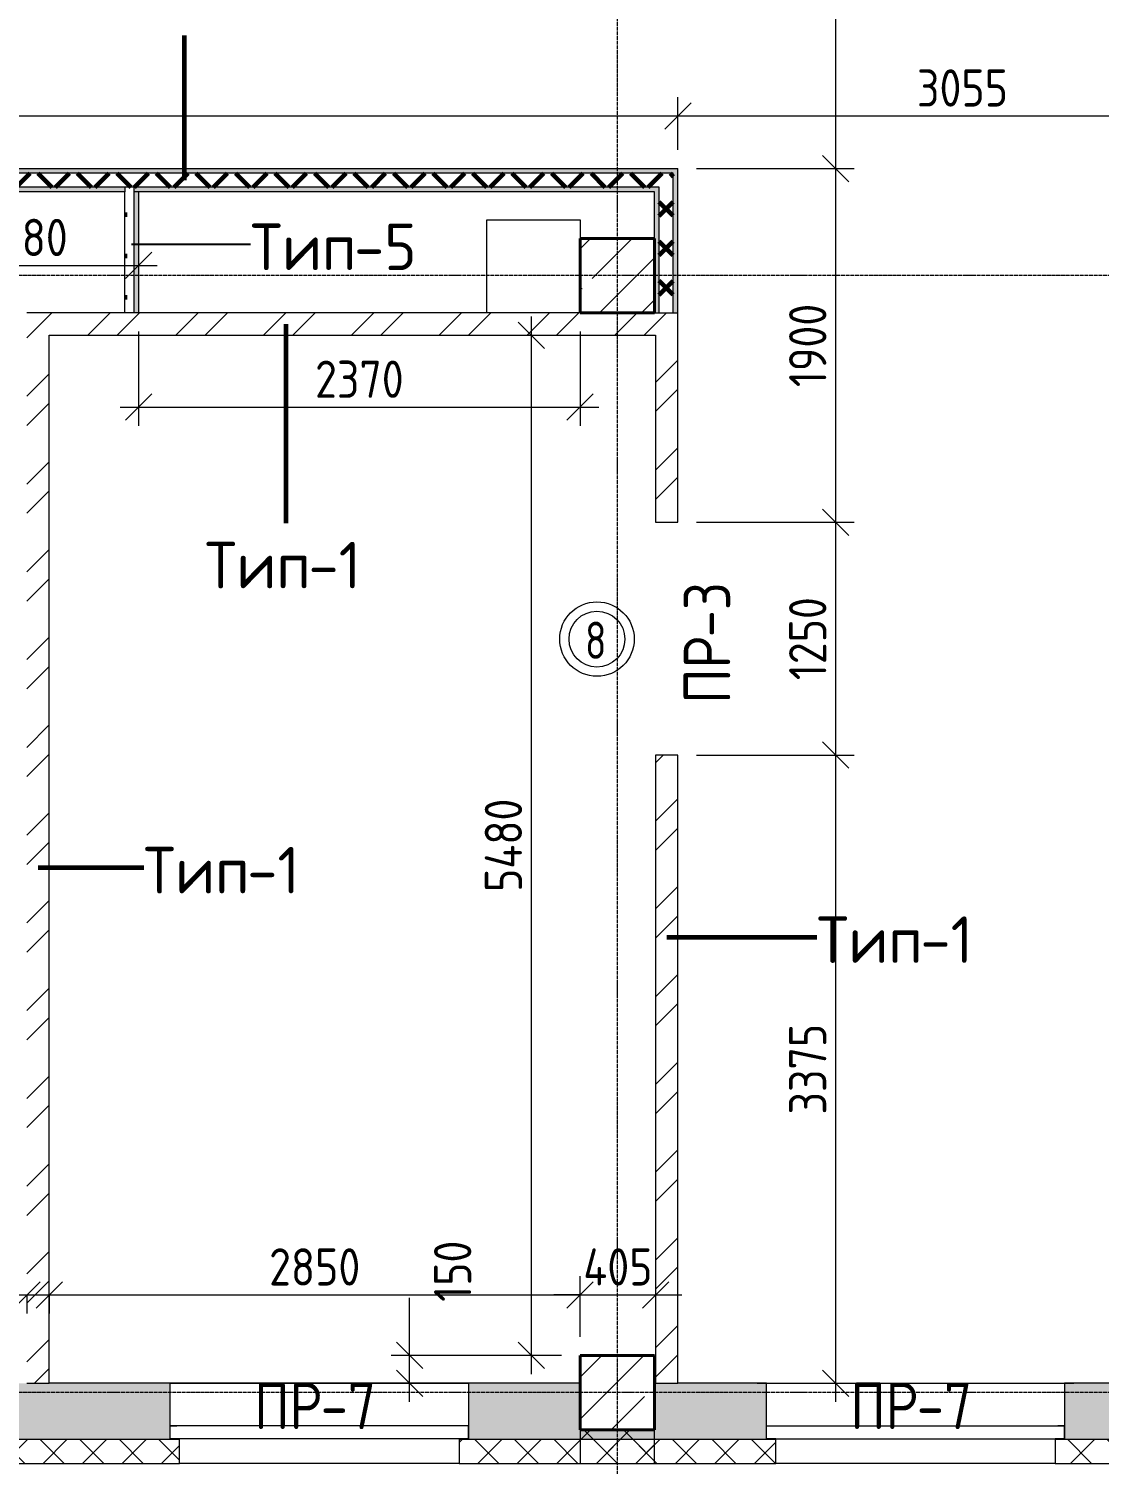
# Model space of a CAD drawing. Header units: millimetres. Extents: x -60946 to 138510, y -262288 to 24501.
# Drawn here: x 18649 to 24396, y -206008 to -198297 of the extents above; entities that cross this region are included whole.
import ezdxf

# ---------------------------------------------------------------- set-up
doc = ezdxf.new("R2010")
doc.units = ezdxf.units.MM
doc.linetypes.add('ADSK_Линия сетки', pattern=[25, 20, -2.5, 0, -2.5])
for name, color, linetype, lineweight in [('0) 1 вып перегородка', 7, 'Continuous', 60), ('2)Тип-2', 3, 'Continuous', 60), ('2)Тип-5', 1, 'Continuous', 60), ('_ Окна', 7, 'Continuous', 18), ('Марки', 7, 'Continuous', 20), ('Марки дверей', 7, 'Continuous', 20), ('Несущие колонны', 7, 'Continuous', 18), ('Окна', 7, 'Continuous', 9), ('Оси', 7, 'Continuous', 9), ('Перекрытие', 7, 'Continuous', 18), ('Размеры', 7, 'Continuous', 9), ('Стены внутренние', 7, 'Continuous', 18), ('Стены наружные', 7, 'Continuous', 18), ('Стены штриховка', 7, 'Continuous', 9)]:
    doc.layers.add(name, color=color, linetype=linetype, lineweight=lineweight)
doc.styles.add('GOST Common_2', font='', dxfattribs={"width": 0.9, "height": 250})
doc.styles.add('GOST Common_3', font='', dxfattribs={"width": 0.9, "height": 200})
doc.styles.add('GOST Common_4', font='', dxfattribs={"height": 250})
doc.styles.add('GOST Common_B', font='', dxfattribs={"width": 0.8, "height": 200})
doc.styles.get('GOST Common_2').set_extended_font_data('GOST Common')
doc.styles.get('GOST Common_3').set_extended_font_data('GOST Common')
doc.styles.get('GOST Common_4').set_extended_font_data('GOST Common')
doc.styles.get('GOST Common_B').set_extended_font_data('GOST Common', bold=True)
doc.dimstyles.new('ADSK_Основной_2_0', dxfattribs={"dimscale": 304.8, "dimtxt": 201.142999, "dimasz": 0.463911, "dimexe": 0.328084, "dimexo": 0.328084, "dimgap": 0.164042, "dimtad": 1, "dimdec": 3, "dimrnd": 0.001, "dimdsep": 46, "dimtxsty": 'GOST Common_3', "dimblk1": 'OBLIQUE', "dimblk2": 'OBLIQUE', "dimsah": 1, "dimcen": 0.09, "dimdle": 0.328084, "dimazin": 2, "dimtfac": 1, "dimtdec": 4, "dimtix": 1, "dimtmove": 0, "dimatfit": 3, "dimfxl": 1, "dimtvp": 1, "dimtolj": 1, "dimtzin": 0, "dimlwd": 20, "dimlwe": 20, "dimarcsym": 2})
doc.dimstyles.new('ADSK_Основной_2_0_2', dxfattribs={"dimscale": 304.8, "dimtxt": 201.142999, "dimasz": 0.463911, "dimexe": 0.328084, "dimexo": 0.328084, "dimgap": 0.164042, "dimtad": 1, "dimdec": 3, "dimrnd": 0.001, "dimdsep": 46, "dimtxsty": 'GOST Common_3', "dimblk1": 'OBLIQUE', "dimblk2": 'OBLIQUE', "dimsah": 1, "dimcen": 0.09, "dimdle": 0.328084, "dimazin": 2, "dimtfac": 1, "dimtdec": 4, "dimtix": 1, "dimtmove": 0, "dimatfit": 3, "dimfxl": 1, "dimtvp": 1, "dimtolj": 1, "dimtzin": 0, "dimlwd": 20, "dimlwe": 20, "dimarcsym": 2})
pattern_1 = [(45, (9.36, -198628.46), (-224.5064, 224.5064), []), (45, (233.87, -198628.46), (-224.5064, 224.5064), [396.875, -79.375, 3.353, -76.022])]
pattern_2 = [(45, (9.36, -198628.46), (-106.066, 106.066), []), (135, (9.36, -198628.46), (-106.066, -106.066), [])]
pattern_3 = [(45, (9.36, -198628.46), (-235.7317, 235.7317), []), (45, (166.5, -198628.46), (-235.7317, 235.7317), [])]

# ---------------------------------------------------------------- blocks, each defined once
blk = doc.blocks.new('ADSK_КолоннаЖБ_Прямоугольная - 400x400 мм-1807143-Кладочный план 4-го этажа')
at = {"layer": 'Несущие колонны', "lineweight": 40}
for p, q in [((-200, 200), (200, 200)), ((-200, -200), (-200, 200)), ((200, 200), (200, -200)), ((200, -200), (-200, -200))]:
    blk.add_line(p, q, dxfattribs=at)
blk = doc.blocks.new('ОКНО L03 _2СТ_RS - ОК-5_1600х2000h-3556615-Кладочный план 4-го этажа')
at = {"layer": '_ Окна'}
for p, q in [((-838.1, 149), (761.9, 149)), ((-838.1, 149), (-838.1, 79)), ((-838.1, 149), (-833.1, 149)), ((-838.1, 79), (761.9, 79)), ((-838.1, 79), (-803.1, 79)), ((-818.1, 149), (-38.1, 149)), ((-818.1, 79), (-38.1, 79)), ((-38.1, 149), (741.9, 149)), ((-38.1, 79), (741.9, 79)), ((761.9, 79), (726.9, 79)), ((761.9, 149), (756.9, 149)), ((761.9, 149), (761.9, 79))]:
    blk.add_line(p, q, dxfattribs=at)
at = {"layer": 'Окна'}
blk.add_line((-888.1, -150), (811.9, -150), dxfattribs=at)
blk = doc.blocks.new('ОКНО L03 _2СТ_RS - ОК-5_1600х2000h-3556607-Кладочный план 4-го этажа')
at = {"layer": '_ Окна'}
for p, q in [((-838.1, -79), (761.9, -79)), ((-838.1, -149), (-838.1, -79)), ((-838.1, -79), (-803.1, -79)), ((-838.1, -149), (761.9, -149)), ((-838.1, -149), (-833.1, -149)), ((-818.1, -79), (-38.1, -79)), ((-818.1, -149), (-38.1, -149)), ((-38.1, -79), (741.9, -79)), ((-38.1, -149), (741.9, -149)), ((761.9, -79), (726.9, -79)), ((761.9, -149), (756.9, -149)), ((761.9, -149), (761.9, -79))]:
    blk.add_line(p, q, dxfattribs=at)
at = {"layer": 'Окна'}
blk.add_line((-888.1, 150), (811.9, 150), dxfattribs=at)
blk = doc.blocks.new('_Oblique')
at = {"color": 0, "linetype": 'ByBlock', "lineweight": -2}
blk.add_line((-0.5, -0.5), (0.5, 0.5), dxfattribs=at)
blk = doc.blocks.new('*D6056')
at = {"layer": 'Defpoints', "color": 0, "transparency": 16777216}
for p in [(22134.4, -202198.5), (22981.1, -202198.5), (22881.1, -205573.5)]:
    blk.add_point(p, dxfattribs=at)
at = {"layer": 'Размеры', "color": 0, "lineweight": 20, "transparency": 16777216}
for p, q in [((22981.1, -205673.5), (22981.1, -202098.5)), ((22234.4, -202198.5), (23081.1, -202198.5)), ((22981.1, -205573.5), (23081.1, -205573.5))]:
    blk.add_line(p, q, dxfattribs=at)
at = {"layer": 'Размеры', "color": 0, "lineweight": 20, "transparency": 16777216, "xscale": 141.4, "yscale": 141.4, "zscale": 141.4}
for p, rotation in [((22981.1, -202198.5), 90), ((22981.1, -205573.5), 270)]:
    blk.add_blockref('_Oblique', p, dxfattribs=dict(at, rotation=rotation))
at = {"layer": 'Размеры', "color": 0, "lineweight": 9, "transparency": 16777216, "insert": (22831.1, -203886), "char_height": 200, "width": 605.475, "attachment_point": 5, "rotation": 90, "style": 'GOST Common_3'}
blk.add_mtext('\\A1;3375', dxfattribs=at)
blk = doc.blocks.new('*D6057')
at = {"layer": 'Defpoints', "color": 0, "transparency": 16777216}
for p in [(22134.4, -200948.5), (22981.1, -200948.5), (22134.4, -202198.5)]:
    blk.add_point(p, dxfattribs=at)
at = {"layer": 'Размеры', "color": 0, "lineweight": 20, "transparency": 16777216}
for p, q in [((22981.1, -202298.5), (22981.1, -200848.5)), ((22234.4, -200948.5), (23081.1, -200948.5)), ((22234.4, -202198.5), (23081.1, -202198.5))]:
    blk.add_line(p, q, dxfattribs=at)
at = {"layer": 'Размеры', "color": 0, "lineweight": 20, "transparency": 16777216, "xscale": 141.4, "yscale": 141.4, "zscale": 141.4}
for p, rotation in [((22981.1, -200948.5), 90), ((22981.1, -202198.5), 270)]:
    blk.add_blockref('_Oblique', p, dxfattribs=dict(at, rotation=rotation))
at = {"layer": 'Размеры', "color": 0, "lineweight": 9, "transparency": 16777216, "insert": (22831.1, -201573.5), "char_height": 200, "width": 560.473, "attachment_point": 5, "rotation": 90, "style": 'GOST Common_3'}
blk.add_mtext('\\A1;1250', dxfattribs=at)
blk = doc.blocks.new('*D6058')
at = {"layer": 'Defpoints', "color": 0, "transparency": 16777216}
for p in [(22134.4, -199048.5), (22981.1, -199048.5), (22134.4, -200948.5)]:
    blk.add_point(p, dxfattribs=at)
at = {"layer": 'Размеры', "color": 0, "lineweight": 20, "transparency": 16777216}
for p, q in [((22981.1, -201048.5), (22981.1, -198948.5)), ((22234.4, -199048.5), (23081.1, -199048.5)), ((22234.4, -200948.5), (23081.1, -200948.5))]:
    blk.add_line(p, q, dxfattribs=at)
at = {"layer": 'Размеры', "color": 0, "lineweight": 20, "transparency": 16777216, "xscale": 141.4, "yscale": 141.4, "zscale": 141.4}
for p, rotation in [((22981.1, -199048.5), 90), ((22981.1, -200948.5), 270)]:
    blk.add_blockref('_Oblique', p, dxfattribs=dict(at, rotation=rotation))
at = {"layer": 'Размеры', "color": 0, "lineweight": 9, "transparency": 16777216, "insert": (22831.1, -199998.5), "char_height": 200, "width": 560.473, "attachment_point": 5, "rotation": 90, "style": 'GOST Common_3'}
blk.add_mtext('\\A1;1900', dxfattribs=at)
blk = doc.blocks.new('*D6059')
at = {"layer": 'Defpoints', "color": 0, "transparency": 16777216}
for p in [(22559.4, -195798.5), (22981.1, -195798.5), (22134.4, -199048.5)]:
    blk.add_point(p, dxfattribs=at)
at = {"layer": 'Размеры', "color": 0, "lineweight": 20, "transparency": 16777216}
for p, q in [((22981.1, -199148.5), (22981.1, -195698.5)), ((22659.4, -195798.5), (23081.1, -195798.5)), ((22234.4, -199048.5), (23081.1, -199048.5))]:
    blk.add_line(p, q, dxfattribs=at)
at = {"layer": 'Размеры', "color": 0, "lineweight": 20, "transparency": 16777216, "xscale": 141.4, "yscale": 141.4, "zscale": 141.4}
for p, rotation in [((22981.1, -195798.5), 90), ((22981.1, -199048.5), 270)]:
    blk.add_blockref('_Oblique', p, dxfattribs=dict(at, rotation=rotation))
at = {"layer": 'Размеры', "color": 0, "lineweight": 9, "transparency": 16777216, "insert": (22831.1, -197423.5), "char_height": 200, "width": 605.475, "attachment_point": 5, "rotation": 90, "style": 'GOST Common_3'}
blk.add_mtext('\\A1;3250', dxfattribs=at)
blk = doc.blocks.new('*D6116')
at = {"layer": 'Defpoints', "color": 0, "transparency": 16777216}
for p in [(22134.4, -198765.3), (14134.4, -199048.5), (22134.4, -199048.5)]:
    blk.add_point(p, dxfattribs=at)
at = {"layer": 'Размеры', "color": 0, "lineweight": 20, "transparency": 16777216}
for p, q in [((14134.4, -198948.5), (14134.4, -198665.3)), ((22134.4, -198948.5), (22134.4, -198665.3)), ((14034.4, -198765.3), (22234.4, -198765.3))]:
    blk.add_line(p, q, dxfattribs=at)
at = {"layer": 'Размеры', "color": 0, "lineweight": 20, "transparency": 16777216, "xscale": 141.4, "yscale": 141.4, "zscale": 141.4, "rotation": 180}
blk.add_blockref('_Oblique', (14134.4, -198765.3), dxfattribs=at)
at = {"layer": 'Размеры', "color": 0, "lineweight": 20, "transparency": 16777216, "xscale": 141.4, "yscale": 141.4, "zscale": 141.4}
blk.add_blockref('_Oblique', (22134.4, -198765.3), dxfattribs=at)
at = {"layer": 'Размеры', "color": 0, "lineweight": 9, "transparency": 16777216, "insert": (18134.4, -198615.3), "char_height": 200, "width": 605.475, "attachment_point": 5, "style": 'GOST Common_3'}
blk.add_mtext('\\A1;8000', dxfattribs=at)
blk = doc.blocks.new('*D6117')
at = {"layer": 'Defpoints', "color": 0, "transparency": 16777216}
for p in [(25189.4, -198765.3), (22134.4, -199048.5), (25189.4, -199048.5)]:
    blk.add_point(p, dxfattribs=at)
at = {"layer": 'Размеры', "color": 0, "lineweight": 20, "transparency": 16777216}
for p, q in [((22134.4, -198948.5), (22134.4, -198665.3)), ((25189.4, -198948.5), (25189.4, -198665.3)), ((22034.4, -198765.3), (25289.4, -198765.3))]:
    blk.add_line(p, q, dxfattribs=at)
at = {"layer": 'Размеры', "color": 0, "lineweight": 20, "transparency": 16777216, "xscale": 141.4, "yscale": 141.4, "zscale": 141.4, "rotation": 180}
blk.add_blockref('_Oblique', (22134.4, -198765.3), dxfattribs=at)
at = {"layer": 'Размеры', "color": 0, "lineweight": 20, "transparency": 16777216, "xscale": 141.4, "yscale": 141.4, "zscale": 141.4}
blk.add_blockref('_Oblique', (25189.4, -198765.3), dxfattribs=at)
at = {"layer": 'Размеры', "color": 0, "lineweight": 9, "transparency": 16777216, "insert": (23661.9, -198615.3), "char_height": 200, "width": 605.475, "attachment_point": 5, "style": 'GOST Common_3'}
blk.add_mtext('\\A1;3055', dxfattribs=at)
blk = doc.blocks.new('*D6137')
at = {"layer": 'Defpoints', "color": 0, "transparency": 16777216}
for p in [(18759.4, -204998.4), (21609.4, -205098.4), (21609.4, -205423.5)]:
    blk.add_point(p, dxfattribs=at)
at = {"layer": 'Размеры', "color": 0, "lineweight": 20, "transparency": 16777216}
for p, q in [((21609.4, -205323.5), (21609.4, -204998.4)), ((18659.4, -205098.4), (21709.4, -205098.4)), ((18759.4, -205098.4), (18759.4, -205198.4))]:
    blk.add_line(p, q, dxfattribs=at)
at = {"layer": 'Размеры', "color": 0, "lineweight": 20, "transparency": 16777216, "xscale": 141.4, "yscale": 141.4, "zscale": 141.4, "rotation": 180}
blk.add_blockref('_Oblique', (18759.4, -205098.4), dxfattribs=at)
at = {"layer": 'Размеры', "color": 0, "lineweight": 20, "transparency": 16777216, "xscale": 141.4, "yscale": 141.4, "zscale": 141.4}
blk.add_blockref('_Oblique', (21609.4, -205098.4), dxfattribs=at)
at = {"layer": 'Размеры', "color": 0, "lineweight": 9, "transparency": 16777216, "insert": (20184.4, -204948.4), "char_height": 200, "width": 605.475, "attachment_point": 5, "style": 'GOST Common_3'}
blk.add_mtext('\\A1;2850', dxfattribs=at)
blk = doc.blocks.new('*D6138')
at = {"layer": 'Defpoints', "color": 0, "transparency": 16777216}
for p in [(22014.4, -204998.4), (22014.4, -205098.4), (21609.4, -205423.5)]:
    blk.add_point(p, dxfattribs=at)
at = {"layer": 'Размеры', "color": 0, "lineweight": 20, "transparency": 16777216}
for p, q in [((21609.4, -205323.5), (21609.4, -204998.4)), ((21609.4, -205098.4), (21468, -205098.4)), ((21609.4, -205098.4), (22014.4, -205098.4)), ((22014.4, -205098.4), (22014.4, -205198.4)), ((22014.4, -205098.4), (22155.8, -205098.4))]:
    blk.add_line(p, q, dxfattribs=at)
at = {"layer": 'Размеры', "color": 0, "lineweight": 20, "transparency": 16777216, "xscale": 141.4, "yscale": 141.4, "zscale": 141.4}
blk.add_blockref('_Oblique', (21609.4, -205098.4), dxfattribs=at)
at = {"layer": 'Размеры', "color": 0, "lineweight": 20, "transparency": 16777216, "xscale": 141.4, "yscale": 141.4, "zscale": 141.4, "rotation": 180}
blk.add_blockref('_Oblique', (22014.4, -205098.4), dxfattribs=at)
at = {"layer": 'Размеры', "color": 0, "lineweight": 9, "transparency": 16777216, "insert": (21811.9, -204948.4), "char_height": 200, "width": 474.561, "attachment_point": 5, "style": 'GOST Common_3'}
blk.add_mtext('\\A1;405', dxfattribs=at)
blk = doc.blocks.new('*D6140')
at = {"layer": 'Defpoints', "color": 0, "transparency": 16777216}
for p in [(18639.4, -204998.4), (18639.4, -205098.4), (16009.4, -205423.5)]:
    blk.add_point(p, dxfattribs=at)
at = {"layer": 'Размеры', "color": 0, "lineweight": 20, "transparency": 16777216}
for p, q in [((16009.4, -205323.5), (16009.4, -204998.4)), ((15909.4, -205098.4), (18739.4, -205098.4)), ((18639.4, -205098.4), (18639.4, -205198.4))]:
    blk.add_line(p, q, dxfattribs=at)
at = {"layer": 'Размеры', "color": 0, "lineweight": 20, "transparency": 16777216, "xscale": 141.4, "yscale": 141.4, "zscale": 141.4, "rotation": 180}
blk.add_blockref('_Oblique', (16009.4, -205098.4), dxfattribs=at)
at = {"layer": 'Размеры', "color": 0, "lineweight": 20, "transparency": 16777216, "xscale": 141.4, "yscale": 141.4, "zscale": 141.4}
blk.add_blockref('_Oblique', (18639.4, -205098.4), dxfattribs=at)
at = {"layer": 'Размеры', "color": 0, "lineweight": 9, "transparency": 16777216, "insert": (17324.4, -204948.4), "char_height": 200, "width": 605.475, "attachment_point": 5, "style": 'GOST Common_3'}
blk.add_mtext('\\A1;2630', dxfattribs=at)
blk = doc.blocks.new('*D6141')
at = {"layer": 'Defpoints', "color": 0, "transparency": 16777216}
for p in [(20694.2, -205423.5), (21609.4, -205423.5), (21247.5, -205573.5)]:
    blk.add_point(p, dxfattribs=at)
at = {"layer": 'Размеры', "color": 0, "lineweight": 20, "transparency": 16777216}
for p, q in [((20694.2, -205423.5), (20694.2, -205114.4)), ((21509.4, -205423.5), (20594.2, -205423.5)), ((20694.2, -205673.5), (20694.2, -205423.5)), ((21147.5, -205573.5), (20594.2, -205573.5))]:
    blk.add_line(p, q, dxfattribs=at)
at = {"layer": 'Размеры', "color": 0, "lineweight": 20, "transparency": 16777216, "xscale": 141.4, "yscale": 141.4, "zscale": 141.4}
for p, rotation in [((20694.2, -205423.5), 90), ((20694.2, -205573.5), 270)]:
    blk.add_blockref('_Oblique', p, dxfattribs=dict(at, rotation=rotation))
at = {"layer": 'Размеры', "color": 0, "lineweight": 9, "transparency": 16777216, "insert": (20825.1, -205135.6), "char_height": 200, "width": 409.104, "attachment_point": 1, "rotation": 90, "line_spacing_factor": 1.022761, "style": 'GOST Common_3'}
blk.add_mtext('\\A1;150', dxfattribs=at)
blk = doc.blocks.new('*D6142')
at = {"layer": 'Defpoints', "color": 0, "transparency": 16777216}
for p in [(21247.5, -199943.5), (21347.5, -199943.5), (21609.4, -205423.5)]:
    blk.add_point(p, dxfattribs=at)
at = {"layer": 'Размеры', "color": 0, "lineweight": 20, "transparency": 16777216}
for p, q in [((21347.5, -205523.5), (21347.5, -199843.5)), ((21347.5, -199943.5), (21447.5, -199943.5)), ((21509.4, -205423.5), (21247.5, -205423.5))]:
    blk.add_line(p, q, dxfattribs=at)
at = {"layer": 'Размеры', "color": 0, "lineweight": 20, "transparency": 16777216, "xscale": 141.4, "yscale": 141.4, "zscale": 141.4}
for p, rotation in [((21347.5, -199943.5), 90), ((21347.5, -205423.5), 270)]:
    blk.add_blockref('_Oblique', p, dxfattribs=dict(at, rotation=rotation))
at = {"layer": 'Размеры', "color": 0, "lineweight": 9, "transparency": 16777216, "insert": (21197.5, -202683.5), "char_height": 200, "width": 625.93, "attachment_point": 5, "rotation": 90, "style": 'GOST Common_3'}
blk.add_mtext('\\A1;5480', dxfattribs=at)
blk = doc.blocks.new('*D6147')
at = {"layer": 'Defpoints', "color": 0, "transparency": 16777216}
for p in [(19239.4, -199823.5), (21609.4, -199823.5), (21609.4, -200329.8)]:
    blk.add_point(p, dxfattribs=at)
at = {"layer": 'Размеры', "color": 0, "lineweight": 20, "transparency": 16777216}
for p, q in [((19239.4, -199923.5), (19239.4, -200429.8)), ((21609.4, -199923.5), (21609.4, -200429.8)), ((19139.4, -200329.8), (21709.4, -200329.8))]:
    blk.add_line(p, q, dxfattribs=at)
at = {"layer": 'Размеры', "color": 0, "lineweight": 20, "transparency": 16777216, "xscale": 141.4, "yscale": 141.4, "zscale": 141.4, "rotation": 180}
blk.add_blockref('_Oblique', (19239.4, -200329.8), dxfattribs=at)
at = {"layer": 'Размеры', "color": 0, "lineweight": 20, "transparency": 16777216, "xscale": 141.4, "yscale": 141.4, "zscale": 141.4}
blk.add_blockref('_Oblique', (21609.4, -200329.8), dxfattribs=at)
at = {"layer": 'Размеры', "color": 0, "lineweight": 9, "transparency": 16777216, "insert": (20424.4, -200179.8), "char_height": 200, "width": 605.475, "attachment_point": 5, "style": 'GOST Common_3'}
blk.add_mtext('\\A1;2370', dxfattribs=at)
blk = doc.blocks.new('*D6149')
at = {"layer": 'Defpoints', "color": 0, "transparency": 16777216}
for p in [(18059.4, -199468.4), (19239.4, -199468.4), (19239.4, -199568.4)]:
    blk.add_point(p, dxfattribs=at)
at = {"layer": 'Размеры', "color": 0, "lineweight": 20, "transparency": 16777216}
for p, q in [((17959.4, -199568.4), (19339.4, -199568.4)), ((18059.4, -199568.4), (18059.4, -199668.4)), ((19239.4, -199568.4), (19239.4, -199668.4))]:
    blk.add_line(p, q, dxfattribs=at)
at = {"layer": 'Размеры', "color": 0, "lineweight": 20, "transparency": 16777216, "xscale": 141.4, "yscale": 141.4, "zscale": 141.4, "rotation": 180}
blk.add_blockref('_Oblique', (18059.4, -199568.4), dxfattribs=at)
at = {"layer": 'Размеры', "color": 0, "lineweight": 20, "transparency": 16777216, "xscale": 141.4, "yscale": 141.4, "zscale": 141.4}
blk.add_blockref('_Oblique', (19239.4, -199568.4), dxfattribs=at)
at = {"layer": 'Размеры', "color": 0, "lineweight": 9, "transparency": 16777216, "insert": (18649.4, -199418.4), "char_height": 200, "width": 515.472, "attachment_point": 5, "style": 'GOST Common_3'}
blk.add_mtext('\\A1;1180', dxfattribs=at)
blk = doc.blocks.new('М_двери1 - Марка экземпляра 2-3719212-Кладочный план 4-го этажа')
at = {"layer": 'Марки дверей'}
for radius in [2, 1.5]:
    blk.add_circle((0, 0), radius, dxfattribs=at)

msp = doc.modelspace()

# ---------------------------------------------------------------- hatches: boundary and pattern name
at = {"layer": '2)Тип-2'}
for points in [[(22109.3615, -199073.4914), (22134.3615, -199073.4914), (22134.3615, -199048.4914), (14159.3615, -199048.4914), (14159.3615, -199073.4914), (21446.1166, -199073.4914)], [(22109.3615, -199823.4914), (22134.3615, -199823.4914), (22134.3615, -199073.4914), (22109.3615, -199073.4914), (22109.3615, -199173.4914)], [(22034.3615, -199823.4914), (22034.3615, -199173.4914), (22009.3615, -199173.4914), (22009.3615, -199823.4914)]]:
    msp.add_hatch(color=256, dxfattribs=at).paths.add_polyline_path(points)
h = msp.add_hatch(dxfattribs=at)
h.set_pattern_fill('FP_4', color=256, style=0, pattern_type=2)
h.set_pattern_definition(pattern_2)
h.paths.add_polyline_path([(22034.3615, -199148.4914), (22109.3615, -199148.4914), (22109.3615, -199073.4914), (14209.3615, -199073.4914), (14209.3615, -199148.4914), (21446.1166, -199148.4914)])
h = msp.add_hatch(color=256, dxfattribs=at)
h.paths.add_polyline_path([(16609.3615, -199173.4914), (16609.3615, -199148.4914), (14209.3615, -199148.4914), (14209.3615, -199173.4914), (16495.8676, -199173.4914)])
h.paths.add_polyline_path([(21446.1166, -199173.4914), (22034.3615, -199173.4914), (22034.3615, -199148.4914), (19214.3615, -199148.4914), (19214.3615, -199173.4914), (19796.0336, -199173.4914)])
h.paths.add_polyline_path([(18059.3615, -199173.4914), (19164.3615, -199173.4914), (19164.3615, -199148.4914), (18059.3615, -199148.4914)])
h.paths.add_polyline_path([(18009.3615, -199173.4914), (18009.3615, -199148.4914), (16659.3615, -199148.4914), (16659.3615, -199173.4914), (17984.3615, -199173.4914)])
h = msp.add_hatch(dxfattribs=at)
h.set_pattern_fill('FP_4', color=256, style=0, pattern_type=2)
h.set_pattern_definition(pattern_2)
h.paths.add_polyline_path([(22034.3615, -199823.4914), (22109.3615, -199823.4914), (22109.3615, -199148.4914), (22034.3615, -199148.4914), (22034.3615, -199173.4914)])
at = {"layer": '2)Тип-5', "true_color": 0xd50000}
h = msp.add_hatch(dxfattribs=at)
h.set_pattern_fill('FP_7', color=12, style=0, pattern_type=2)
h.set_pattern_definition([(0, (9.36, -198628.46), (111.125, 111.125), [55.562, -166.688]), (90, (37.14, -198656.24), (-111.125, 111.125), [55.562, -166.688])])
h.paths.add_polyline_path([(19214.3615, -199823.4914), (19214.3615, -199148.4914), (19164.3615, -199148.4914), (19164.3615, -199823.4914)])
msp.add_hatch(color=12, dxfattribs=at).paths.add_polyline_path([(19214.3615, -199823.4914), (19239.3615, -199823.4914), (19239.3615, -199173.4914), (19214.3615, -199173.4914)])
at = {"layer": 'Несущие колонны', "lineweight": 9}
h = msp.add_hatch(dxfattribs=at)
h.set_pattern_fill('FP_1', color=256, style=0, pattern_type=2)
h.set_pattern_definition(pattern_1)
h.paths.add_polyline_path([(21609.3615, -199823.4914), (22009.3615, -199823.4914), (22009.3615, -199423.4914), (21609.3615, -199423.4914)])
h = msp.add_hatch(dxfattribs=at)
h.set_pattern_fill('FP_1', color=256, style=0, pattern_type=2)
h.set_pattern_definition(pattern_1)
h.paths.add_polyline_path([(22009.3615, -205823.4914), (22009.3615, -205423.4914), (21609.3615, -205423.4914), (21609.3615, -205823.4914)])
at = {"layer": 'Стены внутренние', "lineweight": 9}
h = msp.add_hatch(dxfattribs=at)
h.set_pattern_fill('FP_8', color=256, style=0, pattern_type=2)
h.set_pattern_definition(pattern_3)
h.paths.add_polyline_path([(22134.3615, -199943.4914), (22134.3615, -199823.4914), (18639.3615, -199823.4914), (18639.3615, -199943.4914), (22014.3615, -199943.4914)])
h = msp.add_hatch(dxfattribs=at)
h.set_pattern_fill('FP_8', color=256, style=0, pattern_type=2)
h.set_pattern_definition(pattern_3)
h.paths.add_polyline_path([(18639.3615, -205573.4914), (18759.3615, -205573.4914), (18759.3615, -199943.4914), (18639.3615, -199943.4914), (18639.3615, -200736.9674)])
h = msp.add_hatch(dxfattribs=at)
h.set_pattern_fill('FP_8', color=256, style=0, pattern_type=2)
h.set_pattern_definition(pattern_3)
h.paths.add_polyline_path([(22134.3615, -205573.4914), (22134.3615, -202198.4914), (22014.3615, -202198.4914), (22014.3615, -205573.4914)])
h.paths.add_polyline_path([(22134.3615, -200948.4914), (22134.3615, -199943.4914), (22014.3615, -199943.4914), (22014.3615, -200948.4914)])
h = msp.add_hatch(dxfattribs=at)
h.set_pattern_fill('FP_2', color=256, style=0, pattern_type=2)
h.set_pattern_definition([(45, (9.36, -198628.46), (84.18955, 308.69595), [396.875, -79.375, 3.353, -76.022])])
h.paths.add_polyline_path([(59259.3615, -205873.4914), (59259.3615, -205872.4914), (59209.3615, -205872.4914), (59209.3615, -205573.4914), (58009.3615, -205573.4914), (58009.3615, -205872.4914), (57959.3615, -205873.4914)])
h.paths.add_polyline_path([(60759.3615, -205873.4914), (61559.3615, -205873.4914), (61559.3615, -205573.4914), (60809.3615, -205573.4914), (60809.3615, -205872.4914), (60759.3615, -205872.4914)])
h.paths.add_polyline_path([(56459.3615, -205873.4914), (56459.3615, -205872.4914), (56409.3615, -205872.4914), (56409.3615, -205573.4914), (54809.3615, -205573.4914), (54809.3615, -205872.4914), (56097.859, -205873.4914)])
h.paths.add_polyline_path([(53259.3615, -205873.4914), (53259.3615, -205872.4914), (53209.3615, -205872.4914), (53209.3615, -205573.4914), (52009.3615, -205573.4914), (52009.3615, -205872.4914), (52797.6931, -205873.4914)])
h.paths.add_polyline_path([(48459.3615, -205873.4914), (50409.3615, -205872.4914), (50409.3615, -205573.4914), (48509.3615, -205573.4914), (48509.3615, -205872.4914), (48459.3615, -205872.4914)])
h.paths.add_polyline_path([(39597.0293, -205873.4914), (40609.3615, -205872.4914), (40609.3615, -205573.4914), (39009.3615, -205573.4914), (39009.3615, -205872.4914), (38959.3615, -205873.4914)])
h.paths.add_polyline_path([(37459.3615, -205873.4914), (37459.3615, -205872.4914), (37409.3615, -205872.4914), (37409.3615, -205573.4914), (36209.3615, -205573.4914), (36209.3615, -205872.4914), (36296.8633, -205873.4914)])
h.paths.add_polyline_path([(46959.3615, -205873.4914), (46959.3615, -205872.4914), (46909.3615, -205872.4914), (46909.3615, -205573.4914), (45009.3615, -205573.4914), (45009.3615, -205872.4914), (46197.3612, -205873.4914)])
h.paths.add_polyline_path([(42897.1952, -205873.4914), (43409.3615, -205872.4914), (43409.3615, -205573.4914), (42209.3615, -205573.4914), (42209.3615, -205872.4914), (42159.3615, -205873.4914)])
h.paths.add_polyline_path([(34659.3615, -205873.4914), (34659.3615, -205872.4914), (34609.3615, -205872.4914), (34609.3615, -205573.4914), (34009.3615, -205573.4914), (34009.3615, -205823.4914), (33609.3615, -205823.4914), (33609.3615, -205573.4914), (33009.3615, -205573.4914), (33009.3615, -205872.4914), (32996.6974, -205873.4914)])
h.paths.add_polyline_path([(22659.3615, -205873.4914), (22659.3615, -205872.4914), (22609.3615, -205872.4914), (22609.3615, -205573.4914), (22009.3615, -205573.4914), (22009.3615, -205823.4914), (21609.3615, -205823.4914), (21609.3615, -205573.4914), (21009.3615, -205573.4914), (21009.3615, -205872.4914), (20959.3615, -205873.4914)])
h.paths.add_polyline_path([(28659.3615, -205873.4914), (28659.3615, -205872.4914), (28609.3615, -205872.4914), (28609.3615, -205573.4914), (27009.3615, -205573.4914), (27009.3615, -205872.4914), (26959.3615, -205873.4914)])
h.paths.add_polyline_path([(25459.3615, -205873.4914), (25459.3615, -205872.4914), (25409.3615, -205872.4914), (25409.3615, -205573.4914), (24209.3615, -205573.4914), (24209.3615, -205872.4914), (24159.3615, -205873.4914)])
h.paths.add_polyline_path([(19459.3615, -205873.4914), (19459.3615, -205872.4914), (19409.3615, -205872.4914), (19409.3615, -205573.4914), (18209.3615, -205573.4914), (18209.3615, -205872.4914), (18159.3615, -205873.4914)])
h.paths.add_polyline_path([(31459.3615, -205873.4914), (31459.3615, -205872.4914), (31409.3615, -205872.4914), (31409.3615, -205573.4914), (30209.3615, -205573.4914), (30209.3615, -205872.4914), (30159.3615, -205873.4914)])
h.paths.add_polyline_path([(16659.3615, -205873.4914), (16659.3615, -205872.4914), (16609.3615, -205872.4914), (16609.3615, -205573.4914), (16009.3615, -205573.4914), (16009.3615, -205823.4914), (15609.3615, -205823.4914), (15609.3615, -205573.4914), (15009.3615, -205573.4914), (15009.3615, -205823.4914), (14609.3615, -205823.4914), (14609.3615, -205573.4914), (14009.3615, -205573.4914), (14009.3615, -205872.4914), (16495.8676, -205873.4914)])
h.paths.add_polyline_path([(9659.3615, -205873.4914), (9659.3615, -205872.4914), (9609.3615, -205872.4914), (9609.3615, -205573.4914), (9009.3615, -205573.4914), (9009.3615, -205823.4914), (8609.3615, -205823.4914), (8609.3615, -205573.4914), (8009.3615, -205573.4914), (8009.3615, -205872.4914), (7959.3615, -205873.4914)])
h.paths.add_polyline_path([(11159.3615, -205873.4914), (12409.3615, -205872.4914), (12409.3615, -205573.4914), (11209.3615, -205573.4914), (11209.3615, -205872.4914), (11159.3615, -205872.4914)])
h.paths.add_polyline_path([(3659.3615, -205873.4914), (3659.3615, -205872.4914), (3609.3615, -205872.4914), (3609.3615, -205573.4914), (3009.3615, -205573.4914), (3009.3615, -205823.4914), (2609.3615, -205823.4914), (2609.3615, -205573.4914), (2009.3615, -205573.4914), (2009.3615, -205872.4914), (3295.2038, -205873.4914)])
h.paths.add_polyline_path([(-840.6385, -205873.4914), (409.3615, -205872.4914), (409.3615, -205573.4914), (-790.6385, -205573.4914), (-790.6385, -205872.4914), (-840.6385, -205872.4914)])
h.paths.add_polyline_path([(-2340.6385, -205873.4914), (-2340.6385, -205872.4914), (-2390.6385, -205872.4914), (-2390.6385, -205573.4914), (-2990.6385, -205573.4914), (-2990.6385, -205873.4914)])
h.paths.add_polyline_path([(5159.3615, -205873.4914), (6409.3615, -205872.4914), (6409.3615, -205573.4914), (5209.3615, -205573.4914), (5209.3615, -205872.4914), (5159.3615, -205872.4914)])
at = {"layer": 'Стены наружные', "lineweight": 9}
h = msp.add_hatch(dxfattribs=at)
h.set_pattern_fill('FP_4', color=256, style=0, pattern_type=2)
h.set_pattern_definition(pattern_2)
h.paths.add_polyline_path([(61989.3615, -206003.4914), (61989.3615, -205873.4914), (60759.3615, -205873.4914), (60759.3615, -206003.4914), (61873.1494, -206003.4914)])
h.paths.add_polyline_path([(57959.3615, -206003.4914), (59259.3615, -206003.4914), (59259.3615, -205873.4914), (57959.3615, -205873.4914)])
h.paths.add_polyline_path([(40659.3615, -206003.4914), (40659.3615, -205873.4914), (38959.3615, -205873.4914), (38959.3615, -206003.4914), (39597.0293, -206003.4914)])
h.paths.add_polyline_path([(51959.3615, -206003.4914), (53259.3615, -206003.4914), (53259.3615, -205873.4914), (51959.3615, -205873.4914)])
h.paths.add_polyline_path([(42159.3615, -206003.4914), (43459.3615, -206003.4914), (43459.3615, -205873.4914), (42159.3615, -205873.4914)])
h.paths.add_polyline_path([(44959.3615, -206003.4914), (46959.3615, -206003.4914), (46959.3615, -205873.4914), (44959.3615, -205873.4914)])
h.paths.add_polyline_path([(37459.3615, -206003.4914), (37459.3615, -205873.4914), (36159.3615, -205873.4914), (36159.3615, -206003.4914), (36296.8633, -206003.4914)])
h.paths.add_polyline_path([(56097.859, -206003.4914), (56459.3615, -206003.4914), (56459.3615, -205873.4914), (54759.3615, -205873.4914), (54759.3615, -206003.4914)])
h.paths.add_polyline_path([(48459.3615, -206003.4914), (50459.3615, -206003.4914), (50459.3615, -205873.4914), (48459.3615, -205873.4914)])
h.paths.add_polyline_path([(32996.6974, -206003.4914), (34659.3615, -206003.4914), (34659.3615, -205873.4914), (32959.3615, -205873.4914), (32959.3615, -206003.4914)])
h.paths.add_polyline_path([(16659.3615, -206003.4914), (16659.3615, -205873.4914), (13959.3615, -205873.4914), (13959.3615, -206003.4914), (16495.8676, -206003.4914)])
h.paths.add_polyline_path([(31459.3615, -206003.4914), (31459.3615, -205873.4914), (30159.3615, -205873.4914), (30159.3615, -206003.4914)])
h.paths.add_polyline_path([(18159.3615, -206003.4914), (19459.3615, -206003.4914), (19459.3615, -205873.4914), (18159.3615, -205873.4914)])
h.paths.add_polyline_path([(20959.3615, -206003.4914), (22659.3615, -206003.4914), (22659.3615, -205873.4914), (20959.3615, -205873.4914)])
h.paths.add_polyline_path([(26959.3615, -206003.4914), (28659.3615, -206003.4914), (28659.3615, -205873.4914), (26959.3615, -205873.4914)])
h.paths.add_polyline_path([(25459.3615, -206003.4914), (25459.3615, -205873.4914), (24159.3615, -205873.4914), (24159.3615, -206003.4914)])
h.paths.add_polyline_path([(459.3615, -206003.4914), (459.3615, -205873.4914), (-840.6385, -205873.4914), (-840.6385, -206003.4914), (-4.9621, -206003.4914)])
h.paths.add_polyline_path([(12459.3615, -206003.4914), (12459.3615, -205873.4914), (11159.3615, -205873.4914), (11159.3615, -206003.4914)])
h.paths.add_polyline_path([(9659.3615, -206003.4914), (9659.3615, -205873.4914), (7959.3615, -205873.4914), (7959.3615, -206003.4914)])
h.paths.add_polyline_path([(1959.3615, -206003.4914), (3659.3615, -206003.4914), (3659.3615, -205873.4914), (1959.3615, -205873.4914)])
h.paths.add_polyline_path([(-2990.6385, -206003.4914), (-2340.6385, -206003.4914), (-2340.6385, -205873.4914), (-2990.6385, -205873.4914)])
h.paths.add_polyline_path([(5159.3615, -206003.4914), (6459.3615, -206003.4914), (6459.3615, -205873.4914), (5159.3615, -205873.4914)])
h = msp.add_hatch(dxfattribs=at)
h.set_pattern_fill('FP_4', color=256, style=0, pattern_type=2)
h.set_pattern_definition(pattern_2)
h.paths.add_polyline_path([(21609.3615, -206003.4914), (22009.3615, -206003.4914), (22009.3615, -205823.4914), (21609.3615, -205823.4914)])

# ---------------------------------------------------------------- linework, layer by layer
at = {"layer": '0) 1 вып перегородка'}
for p, q in [((20028.9495, -199883.4914), (20028.9495, -200952.7069)), ((18699.3615, -202802.9569), (19266.5189, -202802.9569)), ((22074.3615, -203176.3759), (22880.483, -203176.3759))]:
    msp.add_line(p, q, dxfattribs=at)
at = {"layer": '2)Тип-2'}
msp.add_line((19485.644, -199110.9914), (19485.644, -198333.2069), dxfattribs=at)
at = {"layer": '2)Тип-5', "lineweight": 25}
msp.add_line((19201.8615, -199454.5323), (19840.0438, -199454.5323), dxfattribs=at)
at = {"layer": 'Несущие колонны', "lineweight": 9}
for p, q in [((22009.3615, -199423.4914), (21609.3615, -199423.4914)), ((21609.3615, -199423.4914), (21609.3615, -199823.4914)), ((22009.3615, -199823.4914), (22009.3615, -199423.4914)), ((21609.3615, -199823.4914), (22009.3615, -199823.4914)), ((22009.3615, -205423.4914), (21609.3615, -205423.4914)), ((21609.3615, -205423.4914), (21609.3615, -205573.4914)), ((22009.3615, -205573.4914), (22009.3615, -205423.4914)), ((21609.3615, -205573.4914), (21609.3615, -205823.4914)), ((22009.3615, -205823.4914), (22009.3615, -205573.4914)), ((21609.3615, -205823.4914), (22009.3615, -205823.4914))]:
    msp.add_line(p, q, dxfattribs=at)
at = {"layer": 'Оси', "linetype": 'ADSK_Линия сетки', "lineweight": 5}
for p, q in [((21809.3615, -209602.3427), (21809.3615, -188601.0153)), ((62563.3938, -199623.4914), (-25230.7352, -199623.4914)), ((62563.3938, -205623.4914), (-25230.7352, -205623.4914))]:
    msp.add_line(p, q, dxfattribs=at)
at = {"layer": 'Перекрытие'}
for p, q in [((21109.3615, -199823.4914), (21109.3615, -199323.4914)), ((21109.3615, -199323.4914), (21609.3615, -199323.4914)), ((21609.3615, -199323.4914), (21609.3615, -199423.4914))]:
    msp.add_line(p, q, dxfattribs=at)
at = {"layer": 'Стены внутренние', "lineweight": 5}
for p, q in [((14134.3615, -199048.4914), (22134.3615, -199048.4914)), ((22134.3615, -200948.4914), (22134.3615, -199048.4914)), ((19164.3615, -199173.4914), (18059.3615, -199173.4914)), ((19164.3615, -199823.4914), (19164.3615, -199173.4914)), ((22009.3615, -199173.4914), (19239.3615, -199173.4914)), ((19239.3615, -199173.4914), (19239.3615, -199823.4914)), ((22009.3615, -199823.4914), (22009.3615, -199173.4914)), ((19164.3615, -199823.4914), (18639.3615, -199823.4914)), ((22009.3615, -199823.4914), (19239.3615, -199823.4914)), ((18759.3615, -199943.4914), (22014.3615, -199943.4914)), ((18759.3615, -205573.4914), (18759.3615, -199943.4914)), ((22014.3615, -199943.4914), (22014.3615, -200948.4914)), ((22014.3615, -200948.4914), (22134.3615, -200948.4914)), ((22014.3615, -202198.4914), (22014.3615, -205573.4914)), ((22134.3615, -202198.4914), (22014.3615, -202198.4914)), ((22134.3615, -205573.4914), (22134.3615, -202198.4914)), ((19409.3615, -205573.4914), (18759.3615, -205573.4914)), ((19409.3615, -205872.4914), (19409.3615, -205573.4914)), ((19409.3615, -205573.4914), (21009.3615, -205573.4914)), ((21609.3615, -205573.4914), (21009.3615, -205573.4914)), ((21009.3615, -205573.4914), (21009.3615, -205872.4914)), ((21609.3615, -205823.4914), (21609.3615, -205573.4914)), ((22014.3615, -205573.4914), (22009.3615, -205573.4914)), ((22009.3615, -205573.4914), (22009.3615, -205823.4914)), ((22609.3615, -205573.4914), (22134.3615, -205573.4914)), ((22609.3615, -205872.4914), (22609.3615, -205573.4914)), ((22609.3615, -205573.4914), (24209.3615, -205573.4914)), ((25189.3615, -205573.4914), (24209.3615, -205573.4914)), ((24209.3615, -205573.4914), (24209.3615, -205872.4914)), ((19459.3615, -205872.4914), (19409.3615, -205872.4914)), ((19459.3615, -205873.4914), (19459.3615, -205872.4914)), ((21009.3615, -205872.4914), (20959.3615, -205872.4914)), ((20959.3615, -205872.4914), (20959.3615, -205873.4914)), ((22659.3615, -205872.4914), (22609.3615, -205872.4914)), ((22659.3615, -205873.4914), (22659.3615, -205872.4914)), ((24209.3615, -205872.4914), (24159.3615, -205872.4914)), ((24159.3615, -205872.4914), (24159.3615, -205873.4914))]:
    msp.add_line(p, q, dxfattribs=at)
at = {"layer": 'Стены наружные', "lineweight": 9}
for p, q in [((19459.3615, -206003.4914), (19459.3615, -205873.4914)), ((20959.3615, -205873.4914), (20959.3615, -206003.4914)), ((22009.3615, -205823.4914), (21609.3615, -205823.4914)), ((21609.3615, -205823.4914), (21609.3615, -206003.4914)), ((22009.3615, -206003.4914), (22009.3615, -205823.4914)), ((22659.3615, -206003.4914), (22659.3615, -205873.4914)), ((24159.3615, -205873.4914), (24159.3615, -206003.4914)), ((18159.3615, -206003.4914), (19459.3615, -206003.4914)), ((20959.3615, -206003.4914), (19459.3615, -206003.4914)), ((20959.3615, -206003.4914), (22659.3615, -206003.4914)), ((24159.3615, -206003.4914), (22659.3615, -206003.4914)), ((24159.3615, -206003.4914), (25459.3615, -206003.4914))]:
    msp.add_line(p, q, dxfattribs=at)
at = {"layer": 'Стены штриховка', "lineweight": 9}
for p, q in [((22109.3615, -199073.4914), (14159.3615, -199073.4914)), ((22109.3615, -199823.4914), (22109.3615, -199073.4914)), ((22034.3615, -199148.4914), (16609.3615, -199148.4914)), ((19164.3615, -199148.4914), (19164.3615, -199173.4914)), ((19214.3615, -199148.4914), (19214.3615, -199823.4914)), ((19239.3615, -199173.4914), (19214.3615, -199173.4914)), ((22034.3615, -199823.4914), (22034.3615, -199148.4914)), ((19239.3615, -199823.4914), (19164.3615, -199823.4914)), ((22009.3615, -199823.4914), (22134.3615, -199823.4914)), ((18639.3615, -205573.4914), (18759.3615, -205573.4914)), ((22014.3615, -205573.4914), (22134.3615, -205573.4914)), ((18159.3615, -205873.4914), (19459.3615, -205873.4914)), ((20959.3615, -205873.4914), (22659.3615, -205873.4914)), ((24159.3615, -205873.4914), (25459.3615, -205873.4914))]:
    msp.add_line(p, q, dxfattribs=at)

# ---------------------------------------------------------------- block references
at = {"layer": 'Марки дверей', "xscale": 99.99999999999993, "yscale": 99.99999999999993, "zscale": 99.99999999999993}
msp.add_blockref('М_двери1 - Марка экземпляра 2-3719212-Кладочный план 4-го этажа', (21699.6278, -201575.7069), dxfattribs=at)
at = {"layer": 'Несущие колонны', "lineweight": 9, "rotation": 89.9999999999999}
for p in [(21809.3615, -199623.4914), (21809.3615, -205623.4914)]:
    msp.add_blockref('ADSK_КолоннаЖБ_Прямоугольная - 400x400 мм-1807143-Кладочный план 4-го этажа', p, dxfattribs=at)
at = {"layer": 'Окна', "rotation": 180}
msp.add_blockref('ОКНО L03 _2СТ_RS - ОК-5_1600х2000h-3556615-Кладочный план 4-го этажа', (20171.2615, -205723.4914), dxfattribs=at)
at = {"layer": 'Окна', "lineweight": 9}
msp.add_blockref('ОКНО L03 _2СТ_RS - ОК-5_1600х2000h-3556607-Кладочный план 4-го этажа', (23447.4615, -205723.4914), dxfattribs=at)

# ---------------------------------------------------------------- texts
at = {"layer": '0) 1 вып перегородка', "color": 116, "lineweight": 9, "true_color": 0x008040, "char_height": 250, "attachment_point": 1, "style": 'GOST Common_4'}
for s, insert, width in [('Тип', (19595.4495, -201053.2798), 673.4175), ('-1', (20151.0745, -201053.2798), 368.77625), ('Тип', (19266.5189, -202692.0298), 673.4175), ('-1', (19822.1439, -202692.0298), 368.77625), ('Тип', (22880.483, -203065.4488), 673.4175), ('-1', (23436.108, -203065.4488), 368.77625)]:
    msp.add_mtext(s, dxfattribs=dict(at, insert=insert, width=width))
at = {"layer": '2)Тип-5', "color": 116, "lineweight": 9, "true_color": 0x008040, "char_height": 250, "attachment_point": 1, "style": 'GOST Common_4'}
for s, insert, width in [('Тип', (19840.0438, -199343.6052), 673.4175), ('-5', (20395.6688, -199343.6052), 432.91125)]:
    msp.add_mtext(s, dxfattribs=dict(at, insert=insert, width=width))
at = {"layer": 'Марки', "lineweight": 9, "char_height": 250, "attachment_point": 1, "rotation": 90, "style": 'GOST Common_2'}
for s, insert, width in [('-3', (22165.7719, -201566.2348), 389.620125), ('ПР', (22165.7719, -201923.4223), 432.91125)]:
    msp.add_mtext(s, dxfattribs=dict(at, insert=insert, width=width))
at = {"layer": 'Марки', "lineweight": 9, "char_height": 250, "attachment_point": 1, "style": 'GOST Common_2'}
for s, insert, width in [('ПР', (19859.4307, -205569.5103), 432.91125), ('-7', (20216.6182, -205569.5103), 389.620125), ('ПР', (23059.4307, -205569.5103), 432.91125), ('-7', (23416.6182, -205569.5103), 389.620125)]:
    msp.add_mtext(s, dxfattribs=dict(at, insert=insert, width=width))
at = {"layer": 'Марки дверей', "lineweight": 5, "insert": (21635.5704, -201482.0479), "char_height": 200, "width": 147.5105, "attachment_point": 1, "style": 'GOST Common_B'}
msp.add_mtext('\\fGOST Common|b1|i0|c204|p34|;\\W.8;8', dxfattribs=at)

# ---------------------------------------------------------------- dimensions: what is measured, and where the dimension line sits
at = {"layer": 'Размеры', "lineweight": 9}
for base, p1, p2, override, picture, middle in [((22981.0951, -195798.4914), (22134.3615, -199048.4914), (22559.3615, -195798.4914), {"dimpost": '<>', "dimfxl": 3277.670667}, '*D6059', (22831.0951, -197423.4914)), ((22981.0951, -199048.4914), (22134.3615, -200948.4914), (22134.3615, -199048.4914), {"dimpost": '<>', "dimfxl": 1900}, '*D6058', (22831.0951, -199998.4914)), ((21347.4886, -199943.4914), (21609.3615, -205423.4914), (21247.5037, -199943.4914), {"dimpost": '<>', "dimfxl": 5491.934181}, '*D6142', (21197.4886, -202683.4914)), ((22981.0951, -200948.4914), (22134.3615, -202198.4914), (22134.3615, -200948.4914), {"dimpost": '<>', "dimfxl": 1250}, '*D6057', (22831.0951, -201573.4914)), ((22981.0951, -202198.4914), (22881.1102, -205573.4914), (22134.3615, -202198.4914), {"dimpost": '<>', "dimfxl": 3456.625328}, '*D6056', (22831.0951, -203885.9914))]:
    dim = msp.add_linear_dim(base=base, p1=p1, p2=p2, angle=90, dimstyle='ADSK_Основной_2_0_2', override=override, dxfattribs=at)
    dim.commit()
    dim.dimension.update_dxf_attribs({"geometry": picture, "text_midpoint": middle})
for base, p1, p2, override, picture, middle in [((22134.3615, -198765.34), (14134.3615, -199048.4914), (22134.3615, -199048.4914), {"dimpost": '<>', "dimfxl": 8000}, '*D6116', (18134.3615, -198615.34)), ((25189.3615, -198765.34), (22134.3615, -199048.4914), (25189.3615, -199048.4914), {"dimpost": '<>', "dimfxl": 3055}, '*D6117', (23661.8615, -198615.34)), ((19239.3615, -199568.3956), (18059.3615, -199468.4107), (19239.3615, -199468.4107), {"dimpost": '<>', "dimfxl": 1180}, '*D6149', (18649.3615, -199418.3956)), ((21609.3615, -200329.8022), (19239.3615, -199823.4914), (21609.3615, -199823.4914), {"dimpost": '<>', "dimfxl": 2370}, '*D6147', (20424.3615, -200179.8022)), ((18639.3615, -205098.4021), (16009.3615, -205423.4914), (18639.3615, -204998.4173), {"dimpost": '<>', "dimfxl": 2664.129884}, '*D6140', (17324.3615, -204948.4021)), ((21609.3615, -205098.4021), (18759.3615, -204998.4173), (21609.3615, -205423.4914), {"dimpost": '<>', "dimfxl": 2881.525298}, '*D6137', (20184.3615, -204948.4021)), ((22014.3615, -205098.4021), (21609.3615, -205423.4914), (22014.3615, -204998.4173), {"dimpost": '<>', "dimfxl": 587.12268}, '*D6138', (21811.8615, -204948.4021))]:
    dim = msp.add_linear_dim(base=base, p1=p1, p2=p2, dimstyle='ADSK_Основной_2_0_2', override=override, dxfattribs=at)
    dim.commit()
    dim.dimension.update_dxf_attribs({"geometry": picture, "text_midpoint": middle})
dim = msp.add_linear_dim(base=(20694.1916, -205423.4914), p1=(21247.5037, -205573.4914), p2=(21609.3615, -205423.4914), angle=90, dimstyle='ADSK_Основной_2_0', override={"dimpost": '<>', "dimfxl": 391.715523}, dxfattribs=at)
dim.commit()
dim.dimension.update_dxf_attribs({"geometry": '*D6141', "text_midpoint": (20958.4773, -205114.3598), "dimtype": 160, "text_rotation": 90})

doc.saveas('drawing.dxf')
